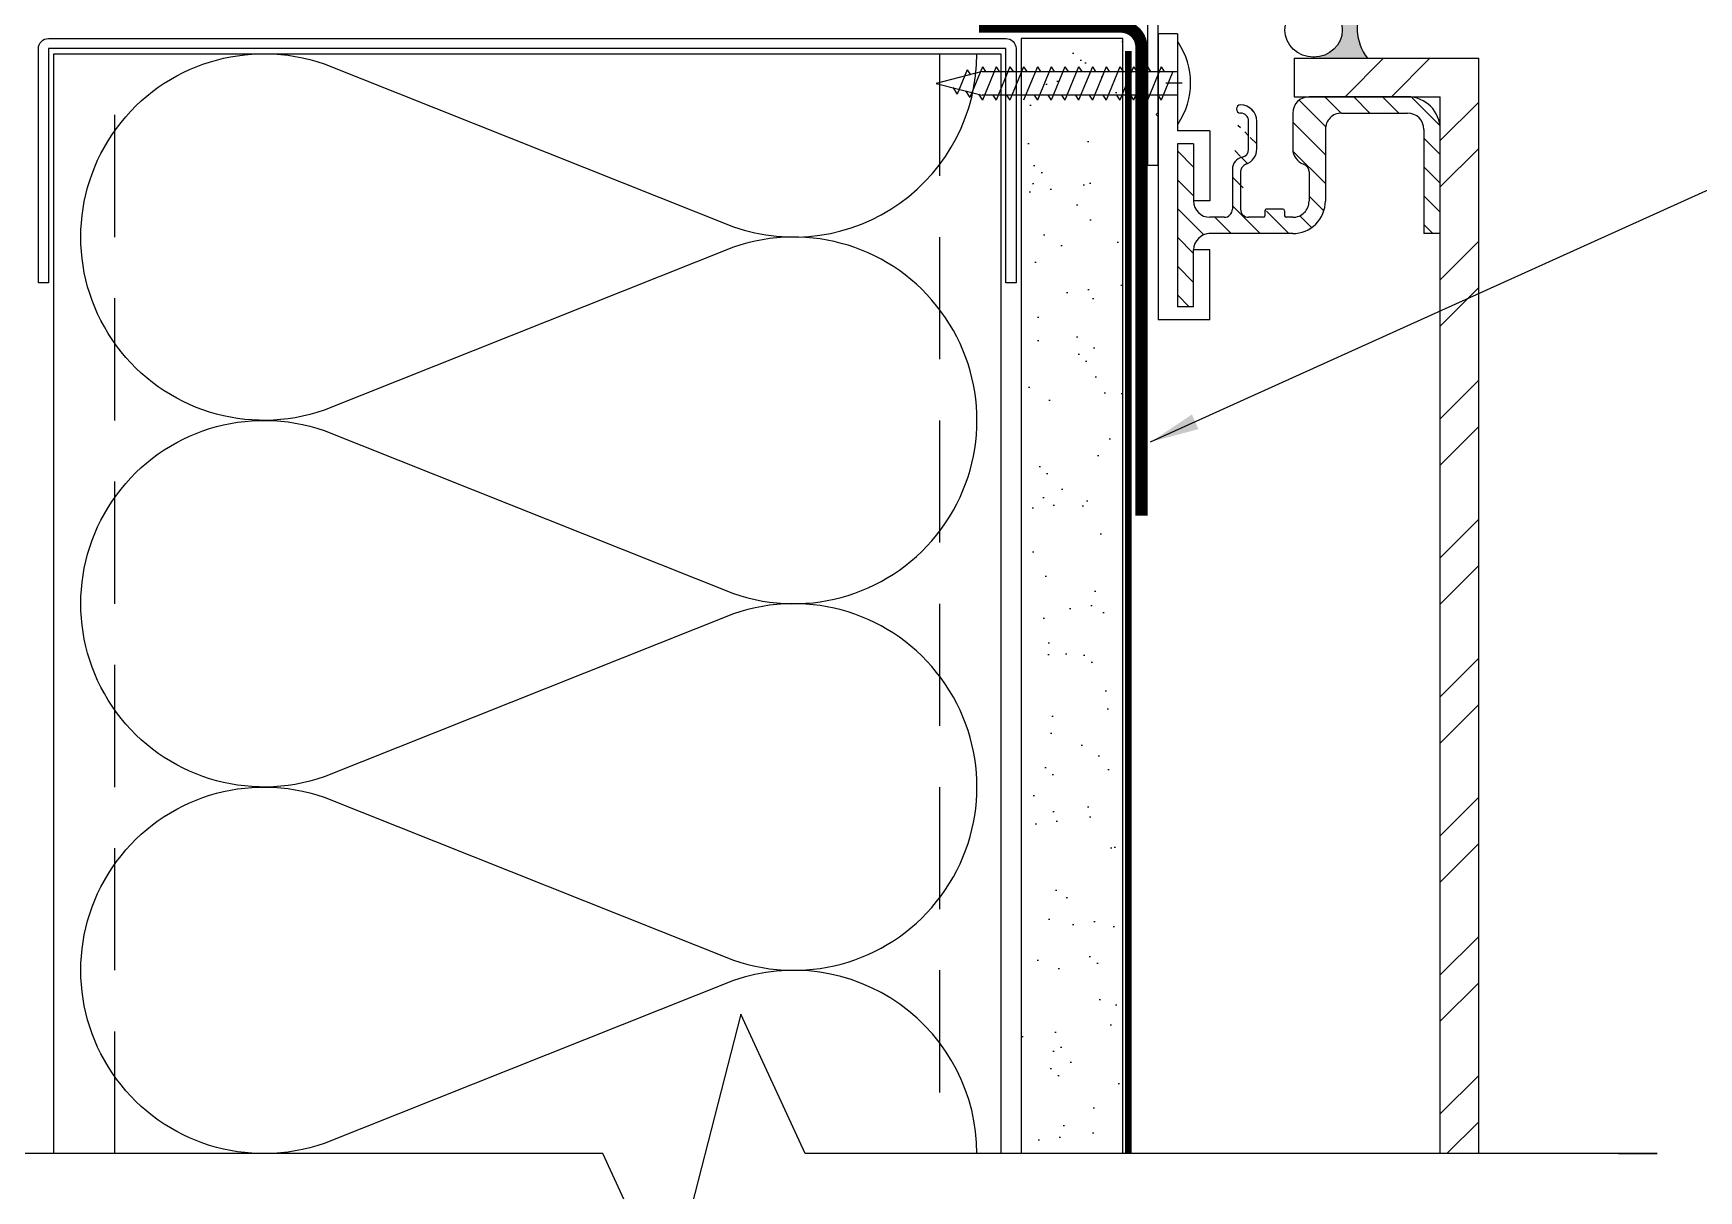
# Model space of a CAD drawing. Extents: x -129 to 26, y 0 to 100.
# Drawn here: x 6.14 to 16.36, y 12.6 to 19.7 of the extents above; entities that cross this region are included whole.
import ezdxf

# ---------------------------------------------------------------- set-up
doc = ezdxf.new("R2010")
doc.units = 0
doc.header["$LTSCALE"] = 1.5
doc.header["$MEASUREMENT"] = 0
doc.linetypes.add('CENTER', pattern=[2, 1.25, -0.25, 0.25, -0.25])
doc.linetypes.add('DASHED', pattern=[0.75, 0.5, -0.25])
for name, color, linetype in [('A-ANNO-TXT0', 252, 'CONTINUOUS'), ('A-BACKER_ROD', 252, 'CONTINUOUS'), ('A-GYP_BOARD', 252, 'CONTINUOUS'), ('A-METAL_STUD', 252, 'CONTINUOUS'), ('A-WOOD_FRAMING', 252, 'CONTINUOUS'), ('CLADDING', 252, 'CONTINUOUS'), ('DUPONT_FLASHING', 251, 'CENTER'), ('HATCH', 252, 'CONTINUOUS'), ('INSULATION', 40, 'CONTINUOUS'), ('STRUCTURE', 252, 'CONTINUOUS'), ('TEXT', 7, 'CONTINUOUS'), ('TYVEK', 160, 'DASHED'), ('WINDOW', 252, 'CONTINUOUS')]:
    doc.layers.add(name, color=color, linetype=linetype)
doc.styles.add('DETAILS', font='sanss___.ttf', dxfattribs={"height": 1})
doc.dimstyles.new('TYVEKDETAILS', dxfattribs={"dimscale": 6, "dimtxt": 1.5, "dimasz": 0.1, "dimexe": 0.75, "dimexo": 0.75, "dimgap": 0.75, "dimtad": 0, "dimtih": 1, "dimtoh": 1, "dimdec": 4, "dimzin": 0, "dimtxsty": 'DETAILS', "dimcen": 0.0625, "dimazin": 3, "dimtfac": 1, "dimtdec": 4, "dimtofl": 0, "dimtmove": 0, "dimatfit": 3, "dimtolj": 1, "dimtzin": 0})

msp = doc.modelspace()

# ---------------------------------------------------------------- hatches: boundary and pattern name
at = {"layer": 'A-ANNO-TXT0', "linetype": 'CONTINUOUS'}
h = msp.add_hatch(dxfattribs=at)
h.set_pattern_fill('ANSI31', color=256, style=0)
h.set_pattern_definition([(315, (42.12689508867096, 31.90398971990124), (-0.08838834764831845, -0.08838834764831843), [])])
edge = h.paths.add_edge_path()
edge.add_line((13.25819827639995, 18.01998798514029), (13.25819827639995, 18.36924640705201))
edge.add_line((13.25819827639995, 18.01998798514029), (13.15819827639997, 18.01998798514029))
edge.add_line((13.15819827639996, 19.01998798514029), (13.15819827639997, 18.01998798514029))
edge.add_line((13.25819827639997, 19.01998798514029), (13.15819827639996, 19.01998798514029))
edge.add_line((13.25819827639997, 19.01998798514029), (13.25819827639998, 18.669246407052))
edge.add_arc((13.35819827639995, 18.669246407052), 0.1, 180.0000000000008, 270)
edge.add_line((13.44341035665208, 18.56915276873992), (13.35819827639995, 18.569246407052))
edge.add_arc((13.44576927423077, 18.61907191986261), 0.05, 270, 360.0000000000024)
edge.add_line((13.49576927423075, 18.86394178485209), (13.49576927423077, 18.61907191986261))
edge.add_arc((13.54576927423076, 19.23381164984157), 0.02499999999999947, 90, 270)
edge.add_line((13.59576927423076, 18.98641627199126), (13.59576927423076, 19.15881164984158))
edge.add_line((13.64576927423077, 18.98894178485209), (13.64576927423077, 19.15881164984158))
edge.add_arc((13.54576927423076, 18.98641627199126), 0.05, 281.5369590328132, 360)
edge.add_arc((13.57076927423076, 18.8639417848521), 0.075, 101.5369590328115, 180.0000000000049)
edge.add_line((13.54576927423076, 18.84752042861466), (13.54576927423076, 18.61907191986261))
edge.add_arc((13.59576927423076, 18.84752042861466), 0.05, 109.4712206344757, 180.0000000000024)
edge.add_arc((13.54576927423076, 18.98894178485209), 0.1, 289.471220634474, 360)
edge.add_arc((13.54576927423076, 19.15881164984158), 0.05, 0, 90)
edge.add_arc((13.54576927423076, 19.15881164984158), 0.1, 0, 90)
edge.add_arc((13.59576927423076, 18.61907191986261), 0.05, 180.0000000000008, 270)
edge.add_line((13.68576927423076, 18.56907191986261), (13.59576927423076, 18.56907191986259))
edge.add_arc((13.70576927423078, 18.6090719198626), 0.01, 90, 180.0000000000049)
edge.add_line((13.80649328823925, 18.61907191986261), (13.70576927423078, 18.61907191986261))
edge.add_arc((13.68576927423076, 18.57907191986261), 0.01, 270, 360)
edge.add_line((13.69576927423077, 18.6090719198626), (13.69576927423077, 18.57907191986261))
edge.add_line((13.86649328823925, 18.56907191986261), (13.82649328823925, 18.56907191986261))
edge.add_arc((13.80649328823925, 18.6090719198626), 0.01, 0, 90)
edge.add_arc((13.82649328823925, 18.5790719198626), 0.01, 180, 270)
edge.add_line((13.81649328823924, 18.6090719198626), (13.81649328823924, 18.5790719198626))
edge.add_arc((13.86649328823925, 18.6690719198626), 0.1, 270, 360.0000000000008)
edge.add_line((13.96649328823925, 18.84752042861466), (13.96649328823925, 18.6690719198626))
edge.add_arc((13.91649328823927, 18.84752042861466), 0.05, 359.9999999999976, 430.5287793655243)
edge.add_arc((13.96649328823925, 18.98894178485209), 0.1, 180, 250.5287793655294)
edge.add_line((13.86649328823924, 19.20881164984158), (13.86649328823924, 18.98894178485209))
edge.add_arc((13.96649328823925, 19.20881164984158), 0.1, 90, 180)
edge.add_line((14.57126274875662, 19.30881164984157), (13.96649328823925, 19.30881164984158))
edge.add_arc((14.57126274875662, 19.10881164984158), 0.2, 8.142219984546603e-13, 90)
edge.add_line((14.77126274875663, 18.46907191986259), (14.77126274875663, 19.10881164984159))
edge.add_line((14.77126274875663, 18.46907191986259), (14.67126274875662, 18.46907191986259))
edge.add_line((14.67126274875663, 19.10881164984158), (14.67126274875662, 18.46907191986259))
edge.add_arc((14.57126274875662, 19.10881164984158), 0.1, 8.142219984546603e-13, 90)
edge.add_line((14.16649328823927, 19.20881164984159), (14.57126274875662, 19.20881164984158))
edge.add_arc((14.16649328823927, 19.10881164984158), 0.1, 90, 180.0000000000008)
edge.add_line((14.06649328823927, 19.10881164984158), (14.06649328823927, 18.6690719198626))
edge.add_arc((13.86649328823925, 18.6690719198626), 0.2, 270, 360.0000000000008)
edge.add_line((13.86649328823925, 18.46907191986261), (13.44341035665208, 18.4690719198626))
edge.add_line((13.44341035665208, 18.4690719198626), (13.352293448536, 18.4690719198626))
edge.add_arc((13.35819827639995, 18.36924640705201), 0.1, 90, 180)
at = {"layer": 'A-WOOD_FRAMING', "linetype": 'CONTINUOUS'}
h = msp.add_hatch(color=7, dxfattribs=at)
edge = h.paths.add_edge_path()
edge.add_ellipse((13.99401449474239, 19.71837407088663), major_axis=(-0.1763312599318851, 0), ratio=0.9450322624832169, start_angle=-270, end_angle=-90, ccw=False)
edge.add_line((13.99401449474239, 19.55173534136668), (13.99401449474239, 19.54558830336165))
edge.add_line((13.99401449474239, 19.54558830336165), (14.32480552489109, 19.54558830336165))
edge.add_arc((14.56742407164573, 19.73124531437311), 0.3055033305334712, 149.235797498571, 217.4240058988243, ccw=False)
edge.add_line((14.30491127806785, 19.88751213162802), (13.99401449474239, 19.88751213162802))
edge.add_line((13.99401449474239, 19.88751213162802), (13.99401449474239, 19.88501280040657))
at = {"layer": 'CLADDING'}
h = msp.add_hatch(dxfattribs=at)
h.set_pattern_fill('ANSI32', color=256, scale=1.6090908, angle=180, style=0)
h.set_pattern_definition([(225, (48.42335193891601, 2.913067012599072), (0.4266746310843323, -0.4266746310843326), []), (225, (48.13890218533711, 2.913067012599072), (0.4266746310843323, -0.4266746310843326), [])])
h.paths.add_polyline_path([(14.77126274875663, 12.82287660292848), (15.00803940227672, 12.82287641012118), (15.00803940227672, 19.54558830336165), (13.87584963563599, 19.54558830336165), (13.875849635636, 19.30881164984157), (14.77126274875664, 19.30881164984157)])
at = {"layer": 'HATCH'}
h = msp.add_hatch(dxfattribs=at)
h.set_pattern_fill('AR-SAND', color=256, scale=0.25, style=0)
h.set_pattern_definition([(37.50000000000001, (-1589.200615874649, -570.1260619307661), (-0.01574833952740204, 0.4817059422532897), [0, -0.38, 0, -0.425, 0, -0.40625]), (7.499999999999999, (-1589.200615874649, -570.1260619307661), (0.4424441763169318, 0.7055365163074351), [0, -0.205, 0, -0.3425, 0, -0.13125]), (327.5, (-1589.508115874648, -570.1260619307661), (0.7785354654378738, 0.001414763384241069), [0, -0.125, 0, -0.45, 0, -0.5875]), (317.5, (-1589.508115874648, -570.1260619307661), (0.7515316511430734, 0.2194188912335623), [0, -0.0625, 0, -0.295, 0, -0.3375])])
h.paths.add_polyline_path([(12.82415898442287, 17.21792267726792), (12.81952440059308, 17.21103988068617), (12.80728150641266, 17.24074874299075), (12.7551556166004, 17.24074874299075), (12.73515092647222, 17.21103988068617), (12.7229069252387, 17.24074874299075), (12.6707822578353, 17.24074874299075), (12.65076982295659, 17.21103988068606), (12.63852803582881, 17.24074874299097), (12.5864011543199, 17.24074874299097), (12.56638871944097, 17.2110398806864), (12.55414693231296, 17.24074874299097), (12.50202005080405, 17.24074874299097), (12.48200761592534, 17.21103988068629), (12.46976582879711, 17.24074874299086), (12.41763894728865, 17.24074874299086), (12.39762651240972, 17.21103988068617), (12.38538472528148, 17.24074874299097), (12.33325784377303, 17.24074874299097), (12.31324540889386, 17.2110398806864), (12.30100362176586, 17.24074874299097), (12.2488767402574, 17.24074874299097), (12.22886430537824, 17.2110398806864), (12.21662251825046, 17.24074874299097), (12.19915898442309, 17.24074874299109), (12.19915898442309, 12.82287607739161), (12.82415898442309, 12.82287607739161)])
h.paths.add_polyline_path([(12.82415898442309, 19.66662607739252), (12.19915898442309, 19.66662607739252), (12.19915898442309, 17.38611922638941), (12.20885156818804, 17.38611922638952), (12.22887956416753, 17.41578231232691), (12.24110248875741, 17.38611922638941), (12.29323267170389, 17.38611922638941), (12.31326066768315, 17.41578231232668), (12.32548359227303, 17.38611922638941), (12.37761377521952, 17.38611922638941), (12.39764177119878, 17.41578231232668), (12.40986469578866, 17.38611922638941), (12.46199487873469, 17.38611922638941), (12.48202287471418, 17.41578231232691), (12.49424579930405, 17.3861192263893), (12.54637598225031, 17.38611922638918), (12.56640397823003, 17.41578231232702), (12.57862690282013, 17.3861192263893), (12.63074955979414, 17.3861192263893), (12.65076982295636, 17.41578231232702), (12.66299495824001, 17.3861192263893), (12.7151229304925, 17.38611922638918), (12.73515092647199, 17.41578231232691), (12.74737495640898, 17.3861192263893), (12.79950413743086, 17.3861192263893), (12.82415898442287, 17.4226491580479)])

# ---------------------------------------------------------------- linework, layer by layer
at = {"layer": 'A-ANNO-TXT0', "linetype": 'CONTINUOUS'}
for p, q in [((13.15819827639994, 19.6950080358165), (13.04068578511563, 19.6950080358165)), ((13.35819827639995, 19.10072081003909), (13.15819827639996, 19.10072081003909)), ((13.25819827639997, 19.01998798514029), (13.15819827639996, 19.01998798514029)), ((14.77126274875663, 18.46907191986259), (14.77126274875663, 19.10881164984159)), ((13.35819827639995, 18.669246407052), (13.25819827639994, 18.669246407052)), ((13.35819827639993, 18.36924640705201), (13.25819827639995, 18.36924640705201)), ((13.25819827639995, 18.01998798514029), (13.15819827639997, 18.01998798514029)), ((13.35819827639993, 17.93925516024148), (13.04068578511563, 17.93925516024148))]:
    msp.add_line(p, q, dxfattribs=at)
at = {"layer": 'A-BACKER_ROD'}
msp.add_ellipse((13.99401449474239, 19.71837407088663), major_axis=(-0.1763312599318851, 0), ratio=0.9450322624832169, start_param=-6.283185307179586, end_param=0, dxfattribs=at)
at = {"layer": 'A-GYP_BOARD', "elevation": 2.979996827461446e-09}
msp.add_lwpolyline([(12.82415898442309, 12.82287607739161), (12.82415898442309, 19.66662607739252), (12.19915898442309, 19.66662607739252), (12.19915898442309, 12.82287607739161)], dxfattribs=at)
at = {"layer": 'A-METAL_STUD', "elevation": 2.979996827461446e-09}
msp.add_lwpolyline([(12.10540898442309, 18.16662607739252), (12.10540898442287, 19.60412607739252), (6.230408984423093, 19.60412607739229), (6.230408984423093, 18.16662607739252), (6.167908984423093, 18.16662607739252), (6.167908984423093, 19.60412607739252, -0.414213562373095), (6.230408984423093, 19.66662607739252), (12.10540898442309, 19.66662607739252, -0.414213562373095), (12.16790898442309, 19.60412607739252), (12.16790898442309, 18.16662607739252)], format="xyb", close=True, dxfattribs=at)
msp.add_lwpolyline([(6.261658984423093, 12.82287607739161), (6.261658984423093, 19.57287607739229), (12.07415898442309, 19.57287607739229), (12.07415898442309, 12.82287607739161)], dxfattribs=at)
at = {"layer": 'A-METAL_STUD', "linetype": 'DASHED', "elevation": 2.979996827461446e-09}
msp.add_lwpolyline([(6.636658984423093, 12.82287607739161), (6.636658984423093, 19.57287607739229), (11.69915898442309, 19.57287607739229), (11.69915898442309, 12.82287607739161)], dxfattribs=at)
at = {"layer": 'A-WOOD_FRAMING', "linetype": 'CONTINUOUS'}
for p, q in [((13.99401449474239, 19.55173534136668), (13.99401449474239, 19.54558830336165)), ((15.86601285064523, 12.82287570762262, 2.979996827461446e-09), (16.10278950416532, 12.82287551481532, 2.979996827461446e-09))]:
    msp.add_line(p, q, dxfattribs=at)
at = {"layer": 'A-WOOD_FRAMING', "color": 7, "linetype": 'CONTINUOUS'}
msp.add_arc((14.56742407164573, 19.73124531437312), 0.30550333053347, 149.2357974985714, 217.4240058988246, dxfattribs=at)
at = {"layer": 'CLADDING'}
for p, q in [((13.04068578511564, 19.6950080358165), (13.04068578511564, 17.93925516024148)), ((13.15819827639994, 19.69500803581649), (13.15819827639996, 19.10072081003909)), ((13.87584963563599, 19.54558830336165), (15.00803940227672, 19.54558830336165)), ((13.87584963563599, 19.54558830336165), (13.87584963563599, 19.30881164984157)), ((15.00803940227672, 12.82287641012118), (15.00803940227672, 19.54558830336165)), ((13.08698366547435, 19.39371479650962), (13.18698366547434, 19.39388928369903)), ((13.875849635636, 19.30881164984157), (14.77126274875664, 19.30881164984157)), ((14.57126274875662, 19.30881164984157), (13.96649328823925, 19.30881164984158)), ((14.77126274875664, 12.82287660292848), (14.77126274875663, 19.30881164984157)), ((13.59576927423076, 18.98641627199126), (13.59576927423076, 19.15881164984158)), ((13.64576927423077, 18.98894178485209), (13.64576927423077, 19.15881164984158)), ((13.86649328823924, 19.20881164984158), (13.86649328823924, 18.98894178485209)), ((14.16649328823927, 19.20881164984159), (14.57126274875662, 19.20881164984158)), ((13.25819827639997, 19.01998798514029), (13.25819827639998, 18.669246407052)), ((13.35819827639995, 19.10072081003909), (13.35819827639995, 18.669246407052)), ((14.06649328823927, 19.10881164984158), (14.06649328823927, 18.6690719198626)), ((14.67126274875663, 19.10881164984158), (14.67126274875662, 18.46907191986259)), ((13.59576927423076, 18.93894178485209), (13.59576927423075, 18.93894178485209)), ((13.49576927423075, 18.86394178485209), (13.49576927423077, 18.61907191986261)), ((13.54576927423076, 18.84752042861466), (13.54576927423076, 18.61907191986261)), ((13.96649328823925, 18.84752042861466), (13.96649328823925, 18.6690719198626)), ((13.69576927423077, 18.6090719198626), (13.69576927423077, 18.57907191986261)), ((13.80649328823925, 18.61907191986261), (13.70576927423078, 18.61907191986261)), ((13.81649328823924, 18.6090719198626), (13.81649328823924, 18.5790719198626)), ((13.44341035665208, 18.56915276873992), (13.35819827639995, 18.569246407052)), ((13.44576927423077, 18.56907191986259), (13.44341035665208, 18.56915276873992)), ((13.68576927423076, 18.56907191986261), (13.59576927423076, 18.56907191986259)), ((13.86649328823925, 18.56907191986261), (13.82649328823925, 18.56907191986261)), ((13.44341035665208, 18.4690719198626), (13.352293448536, 18.4690719198626)), ((13.86649328823925, 18.46907191986261), (13.44341035665208, 18.4690719198626)), ((14.77126274875663, 18.46907191986259), (14.67126274875662, 18.46907191986259)), ((13.25819827639995, 18.01998798514029), (13.25819827639995, 18.36924640705201)), ((13.35819827639993, 17.93925516024149), (13.35819827639993, 18.36924640705201))]:
    msp.add_line(p, q, dxfattribs=at)
for centre, radius, start, end in [((13.54576927423076, 19.23381164984157), 0.02499999999999947, 90, 270), ((13.54576927423076, 19.15881164984158), 0.1, 0, 90), ((13.96649328823925, 19.20881164984158), 0.1, 90, 180), ((14.57126274875662, 19.10881164984158), 0.2, 8.142219984546603e-13, 90), ((13.54576927423076, 19.15881164984158), 0.05, 0, 90), ((14.16649328823927, 19.10881164984158), 0.1, 90, 180.0000000000008), ((14.57126274875662, 19.10881164984158), 0.1, 8.142219984546603e-13, 90), ((13.57076927423076, 18.8639417848521), 0.075, 101.5369590328115, 180.0000000000049), ((13.54576927423076, 18.98641627199126), 0.05, 281.5369590328132, 0), ((13.54576927423076, 18.98894178485209), 0.1, 289.471220634474, 0), ((13.96649328823925, 18.98894178485209), 0.1, 180, 250.5287793655294), ((13.59576927423076, 18.84752042861466), 0.05, 109.4712206344757, 180.0000000000024), ((13.91649328823927, 18.84752042861466), 0.05, 359.9999999999976, 70.52877936552427), ((13.35819827639995, 18.669246407052), 0.1, 180.0000000000008, 270), ((13.44576927423077, 18.61907191986261), 0.05, 270, 2.442665995363981e-12), ((13.59576927423076, 18.61907191986261), 0.05, 180.0000000000008, 270), ((13.70576927423078, 18.6090719198626), 0.01, 90, 180.0000000000049), ((13.80649328823925, 18.6090719198626), 0.01, 0, 90), ((13.86649328823925, 18.6690719198626), 0.1, 270, 8.142219984546603e-13), ((13.86649328823925, 18.6690719198626), 0.2, 270, 8.142219984546603e-13), ((13.68576927423076, 18.57907191986261), 0.01, 270, 0), ((13.82649328823925, 18.5790719198626), 0.01, 180, 270), ((13.35819827639995, 18.36924640705201), 0.1, 90, 180)]:
    msp.add_arc(centre, radius, start, end, dxfattribs=at)
at = {"layer": 'DUPONT_FLASHING', "linetype": 'CONTINUOUS', "const_width": 0.075, "elevation": 5.959993654922892e-09}
msp.add_lwpolyline([(11.94041463201217, 19.73909659526296), (11.94041463201217, 19.73909659526296), (11.94041463201217, 19.73909659526296), (12.81247343920353, 19.73909659526296, -0.414213562373095), (12.93747343920353, 19.61409659526296), (12.93747343920364, 16.73909659526296)], format="xyb", dxfattribs=at)
at = {"layer": 'INSULATION', "elevation": 2.979996827461446e-09}
msp.add_lwpolyline([(11.9280334093969, 12.82287607739161, 0.5155500965721037), (10.43503402502961, 13.88598541001207), (7.921032793766472, 12.88476674477116, -1.404370499403762), (7.9210327937692, 15.01098541001082), (10.43503402502915, 14.00976674477116, 1.404370499398822), (10.43503402502915, 16.1359854100123), (7.921032793765562, 15.13476674477138, -1.404370499403763), (7.921032793768518, 17.26098541001105), (10.43503402502824, 16.25976674477138, 1.404370499398822), (10.43503402502915, 18.3859854100123), (7.921032793765562, 17.38476674477138, -1.404370499403762), (7.921032793768518, 19.51098541001105), (10.43503402502824, 18.50976674477138, 0.5155500965725927), (11.92803340939622, 19.57287607739229)], format="xyb", dxfattribs=at)
at = {"layer": 'STRUCTURE'}
for p, q in [((11.95927348454295, 19.46377313849296), (11.67758261282749, 19.39108789679374)), ((11.86878182001344, 19.47356093152035), (11.80762854824313, 19.32515170731806)), ((11.86878182001344, 19.47356093152035), (11.88849617548219, 19.44429457409847)), ((11.96137156803904, 19.49348200079765), (11.88373744214316, 19.30507637568081)), ((11.95927348454295, 19.46377313849296), (13.15819827639994, 19.46377313849325)), ((11.96137156803904, 19.49348200079765), (11.98108592350779, 19.46421564337577)), ((12.04575267155467, 19.49348200079765), (11.9613868268281, 19.28873956915702)), ((12.04575267155467, 19.49348200079765), (12.06546702702342, 19.46421564337577)), ((12.13013377507028, 19.49348200079765), (12.04576793034373, 19.28873956915702)), ((12.13013377507028, 19.49348200079765), (12.14984813053903, 19.46421564337577)), ((12.2145148785859, 19.49348200079765), (12.13014903385934, 19.28873956915702)), ((12.2145148785859, 19.49348200079765), (12.23422923405465, 19.46421564337577)), ((12.29889598210153, 19.49348200079765), (12.21453013737496, 19.28873956915702)), ((12.29889598210153, 19.49348200079765), (12.31861033757028, 19.46421564337577)), ((12.38327708561715, 19.49348200079765), (12.29891124089059, 19.28873956915702)), ((12.38327708561715, 19.49348200079765), (12.4029914410859, 19.46421564337577)), ((12.46765818913278, 19.49348200079765), (12.38329234440621, 19.28873956915702)), ((12.5520392926484, 19.49348200079765), (12.46765818913278, 19.28873956915702)), ((12.46765818913278, 19.49348200079765), (12.48737254460153, 19.46421564337577)), ((12.6364127667695, 19.49348200079765), (12.5520392926484, 19.28873956915702)), ((12.5520392926484, 19.49348200079765), (12.57174601872262, 19.46421564337577)), ((12.72078624089059, 19.49348200079765), (12.6364127667695, 19.28873956915702)), ((12.6364127667695, 19.49348200079765), (12.65611949284371, 19.46421564337577)), ((12.72078624089059, 19.49348200079765), (12.74050059635934, 19.46421564337577)), ((12.80515971501168, 19.49348200079765), (12.72078624089059, 19.28873956915702)), ((12.80515971501168, 19.49348200079765), (12.82487407048043, 19.46421564337577)), ((12.88953318913278, 19.49348200079765), (12.80515971501168, 19.28873956915702)), ((12.88953318913278, 19.49348200079765), (12.90924754460153, 19.46421564337577)), ((12.97390666325387, 19.49348200079765), (12.88953318913278, 19.28873956915702)), ((12.97390666325387, 19.49348200079765), (12.99362101872262, 19.46421564337577)), ((13.05828013737496, 19.49348200079765), (12.97390666325387, 19.28873956915702)), ((13.05828013737496, 19.49348200079765), (13.07799449284371, 19.46421564337577)), ((13.13041071731674, 19.46377313849325), (13.05828013737496, 19.28873956915702)), ((11.67758261282749, 19.39108789679374), (11.95927348454295, 19.31840265509452)), ((11.78079643682365, 19.36489223990707), (11.80762854824313, 19.32515170731806)), ((11.85690533072368, 19.34481690826981), (11.88373744214316, 19.30507637568081)), ((11.93757929929863, 19.32400044776823), (11.9613868268281, 19.28873956915702)), ((13.15819827639994, 19.31840265509481), (11.95927348454295, 19.31840265509452)), ((12.02600779850779, 19.3180059265789), (12.04576793034373, 19.28873956915702)), ((12.11038890202342, 19.3180059265789), (12.13014903385934, 19.28873956915702)), ((12.27915110905465, 19.3180059265789), (12.29891124089059, 19.28873956915702)), ((12.36353221257028, 19.3180059265789), (12.38329234440621, 19.28873956915702)), ((12.44790568669137, 19.3180059265789), (12.46765818913278, 19.28873956915702)), ((12.53227916081246, 19.3180059265789), (12.5520392926484, 19.28873956915702)), ((12.61666026432809, 19.3180059265789), (12.6364127667695, 19.28873956915702)), ((12.70103373844918, 19.3180059265789), (12.72078624089059, 19.28873956915702)), ((12.78540721257028, 19.3180059265789), (12.80515971501168, 19.28873956915702)), ((12.86978068669137, 19.3180059265789), (12.88953318913278, 19.28873956915702)), ((12.95415416081246, 19.3180059265789), (12.97390666325387, 19.28873956915702)), ((13.03852763493356, 19.3180059265789), (13.05828013737496, 19.28873956915702)), ((13.15819827639996, 19.01998798514029), (13.15819827639997, 18.01998798514029))]:
    msp.add_line(p, q, dxfattribs=at)
at = {"layer": 'STRUCTURE', "elevation": 2.979996827461446e-09}
msp.add_lwpolyline([(16.10278950416532, 12.82287551481532), (10.87456264899517, 12.82287977216201), (10.47927426364508, 13.67953766408906), (10.03543936413983, 11.94907734279294), (9.632403095081301, 12.82287607739159), (4.885478252184228, 12.82287607739163)], dxfattribs=at)
at = {"layer": 'STRUCTURE'}
msp.add_arc((12.79657392360278, 19.39362848517264), 0.4428677942363103, 325.6322452455898, 34.36775475441014, dxfattribs=at)
at = {"layer": 'TYVEK', "const_width": 0.04}
msp.add_lwpolyline([(12.85756640444888, 12.82287607739161), (12.85756846428923, 19.59068129091145)], dxfattribs=at)
at = {"layer": 'WINDOW'}
for p, q in [((12.97691127806784, 18.88751213162802), (12.97691127806785, 20.61251213162803)), ((13.03891127806784, 20.29967322616216), (13.03891127806784, 19.20951213162802)), ((13.03891127806784, 19.20951213162802), (13.02891127806784, 19.19951213162802)), ((13.02891127806784, 19.19951213162802), (13.03891127806784, 19.18951213162802)), ((13.03891127806784, 19.18951213162802), (13.03891127806784, 18.88751213162802)), ((13.03891127806784, 18.88751213162802), (12.97691127806784, 18.88751213162802))]:
    msp.add_line(p, q, dxfattribs=at)

# ---------------------------------------------------------------- leaders
at = {"layer": 'TEXT'}
msp.add_leader([(12.99433609021133, 17.19051398558994), (16.50669610879304, 18.7794004191473), (17.2241806065476, 18.7794004191473)], dimstyle='TYVEKDETAILS', override={"dimscale": 3, "dimfxl": 3}, dxfattribs=at)

doc.saveas('drawing.dxf')
